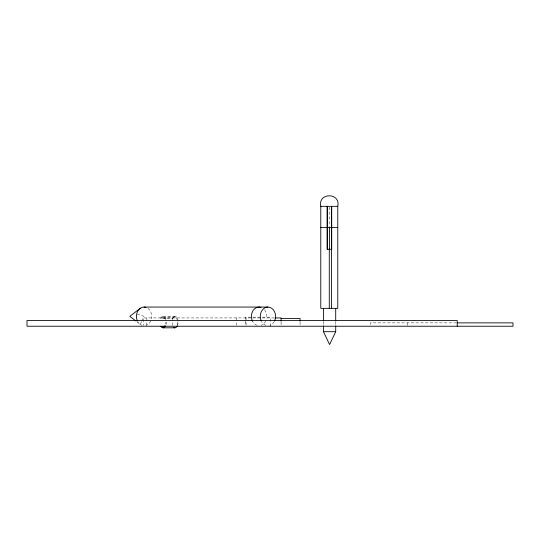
<?xml version="1.0" encoding="UTF-8"?>
<svg xmlns="http://www.w3.org/2000/svg" width="540" height="540" viewBox="0 0 540 540"><rect width="100%" height="100%" fill="white"/><g stroke="black" fill="none" stroke-linecap="round" stroke-linejoin="round"><path stroke-width="0.41" stroke-dasharray="2.7 2.03" d="M141.615 321.476L140.225 324.398L136.978 321.881M141.966 320.74L144.052 316.352L137.396 314.185M163.148 316.352L174.859 316.352M162.851 317.095L174.562 317.095M274.421 317.932L143.222 317.932L143.222 325.404M166.01 319.248A5.731 3.348 -90 0 0 160.785 317.932L160.785 318.728L172.496 318.728A5.002 2.923 -90 0 1 177.35 320.139M456.442 322.873L370.251 322.873L370.251 326.234M407.619 322.873L407.619 326.234M335.711 321.685L335.711 325.019M329.279 207.151L329.279 226.679M323.487 321.685L323.487 325.019M300.078 322.083L300.078 325.526M281.097 322.083L281.097 325.526M270.229 326.234L270.229 317.142L245.511 317.142L245.511 325.411M246.065 317.932L246.065 325.404M236.574 317.932L236.574 325.404M172.496 325.451L172.496 317.932A5.731 3.348 -90 0 1 177.194 318.067A5.731 3.348 -90 0 1 177.194 326.106M146.846 317.932L146.846 326.234M177.579 322.09A5.002 2.923 -90 0 1 176.951 325.188M160.785 318.728A5.002 2.923 -90 0 1 165.463 319.552M165.868 322.09A5.002 2.923 -90 0 1 165.638 324.041M166.448 322.083A5.731 3.348 -90 0 1 166.199 324.257M147.886 308.306A9.295 7.661 -90 0 1 151.45 318.755M150.687 320.996A9.295 7.661 -90 0 1 146.036 325.33M142.074 325.33A9.295 7.661 -90 0 1 137.781 321.678M264.478 309.778A9.295 7.661 -90 0 1 266.463 318.755M265.694 320.996A9.295 7.661 -90 0 1 261.05 325.33M257.081 325.33A9.295 7.661 -90 0 1 252.43 320.996M274.185 321.678A9.295 7.661 -90 0 1 269.892 325.33M265.93 325.33A9.295 7.661 -90 0 1 261.637 321.678"/><path stroke-width="0.81" d="M337.784 206.334C340.835 192.308 317.723 192.308 320.78 206.334L320.78 308.353L337.784 308.353L337.784 206.334L320.78 206.334M335.711 325.856L335.711 331.688L329.596 344.54L323.487 331.688L323.487 325.856M140.225 308.306L129.83 316.352L135.675 320.875M320.78 227.489L337.784 227.489M144.052 307.058L267.914 307.058A9.295 7.661 -90 0 1 274.543 320.996M275.204 317.932L281.097 317.932L281.097 321.253M281.097 318.526L300.078 318.526L300.078 321.165M457.286 322.873L513 322.873L513 326.234L27 326.234L27 320.504L457.225 320.504L457.225 326.234M163.148 327.821L174.859 327.821M323.487 331.688L335.711 331.688M335.711 308.353L335.711 320.855M331.709 206.334L331.709 249.237L327.125 249.237L327.125 206.334M331.479 206.334L331.479 308.353M329.508 227.489L329.508 249.237M329.279 249.237L329.279 308.353M327.355 206.334L327.355 249.237M323.487 308.353L323.487 320.855M165.483 326.106A5.731 3.348 -90 0 1 160.785 326.234M177.194 326.106A5.731 3.348 -90 0 1 173.59 327.422M164.977 325.681A5.002 2.923 -90 0 1 161.723 326.632M137.423 320.996A9.295 7.661 -90 0 1 137.977 310.696A9.295 7.661 -90 0 1 146.036 307.375M252.43 320.996A9.295 7.661 -90 0 1 252.99 310.696A9.295 7.661 -90 0 1 261.05 307.375M261.279 320.996A9.295 7.661 -90 0 1 267.914 307.058"/></g></svg>
